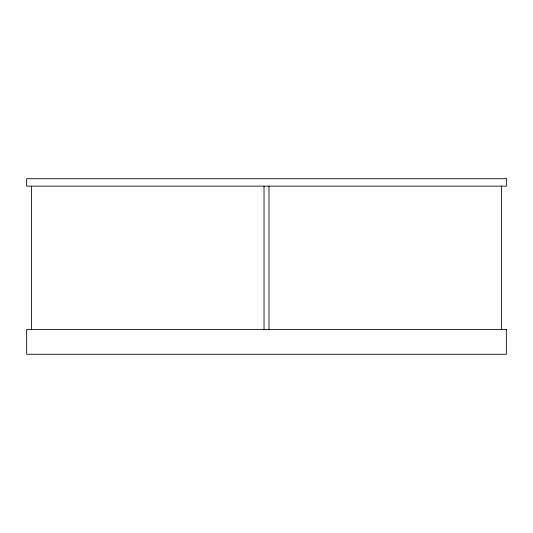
<?xml version="1.0" encoding="UTF-8"?>
<svg xmlns="http://www.w3.org/2000/svg" width="533" height="533" viewBox="0 0 533 533"><rect width="100%" height="100%" fill="white"/><g stroke="black" fill="none" stroke-linecap="round" stroke-linejoin="round"><path stroke-width="0.8" d="M501.406 186.137L501.406 329.527M268.972 186.137L268.972 329.527M264.028 186.137L264.028 329.527M31.594 186.137L31.594 329.527M506.35 178.722L26.65 178.722L26.65 186.137L506.35 186.137L506.35 178.722M506.35 329.554L26.65 329.554L26.65 354.278L506.35 354.278L506.35 329.554"/></g></svg>
